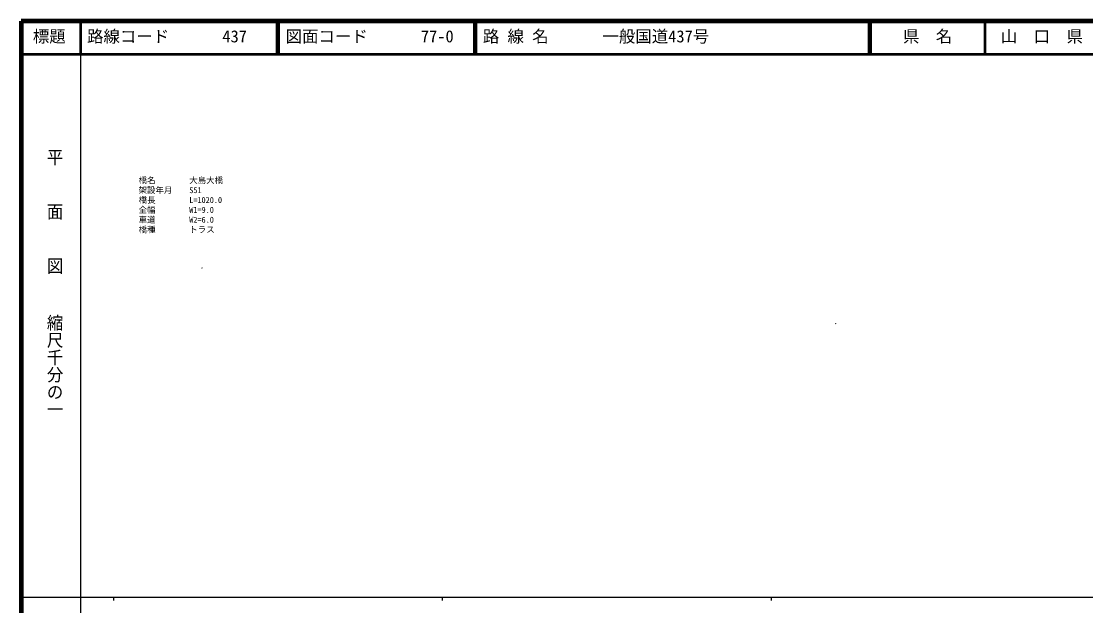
# Model space of a CAD drawing. Units: millimetres on the paper, with parts at other scales. Extents: x 40 to 680, y 20 to 380.
# Drawn here: x 40 to 363.7, y 202.4 to 380 of the extents above; entities that cross this region are included whole.
import ezdxf
from ezdxf.enums import TextEntityAlignment as Align

# ---------------------------------------------------------------- set-up
doc = ezdxf.new("R2010")
doc.units = ezdxf.units.MM
for name, color, linetype, lineweight in [('M-BMK-HTXT', 7, 'Continuous', 13), ('M-TTL', 2, 'Continuous', 140), ('M-TTL-BAND', 7, 'Continuous', 25), ('M-TTL-LINE', 7, 'Continuous', 50)]:
    doc.layers.add(name, color=color, linetype=linetype, lineweight=lineweight)
doc.layers.add('M-STR-STR3', color=7, linetype='Continuous')
doc.layers.add('M-TTL-TXT', color=7, linetype='Continuous')
doc.styles.add('@ＭＳ ゴシック', font='')
doc.styles.add('ＭＳ ゴシック', font='')
doc.styles.get('@ＭＳ ゴシック').set_extended_font_data('@MS Gothic')
doc.styles.get('ＭＳ ゴシック').set_extended_font_data('MS Gothic')

msp = doc.modelspace()

# ---------------------------------------------------------------- linework, layer by layer
at = {"layer": 'M-BMK-HTXT'}
for centre, radius in [((94.945, 305.005), 0.0313), ((94.945, 305.005), 0.025), ((94.945, 305.005), 0.0188), ((94.945, 305.005), 0.0125), ((94.945, 305.005), 0.0063), ((287.673, 288.143), 0.0313), ((287.673, 288.143), 0.025), ((287.673, 288.143), 0.0188), ((287.673, 288.143), 0.0125), ((287.673, 288.143), 0.0063)]:
    msp.add_circle(centre, radius, dxfattribs=at)
at = {"layer": 'M-TTL'}
for p, q in [((40, 380), (40, 20)), ((680, 380), (40, 380))]:
    msp.add_line(p, q, dxfattribs=at)
at = {"layer": 'M-TTL-BAND'}
for p, q in [((58, 370), (58, 20)), ((40, 205), (579, 205)), ((68, 205), (68, 204)), ((168, 205), (168, 204)), ((268, 205), (268, 204))]:
    msp.add_line(p, q, dxfattribs=at)
at = {"layer": 'M-TTL-LINE'}
for p, q in [((58, 380), (58, 370)), ((117.75, 380), (117.75, 370)), ((118.25, 380), (118.25, 370)), ((177.75, 380), (177.75, 370)), ((178.25, 380), (178.25, 370)), ((297.75, 380), (297.75, 370)), ((298.25, 380), (298.25, 370)), ((333, 380), (333, 370)), ((40, 370), (680, 370))]:
    msp.add_line(p, q, dxfattribs=at)

# ---------------------------------------------------------------- texts
at = {"layer": 'M-STR-STR3', "style": 'ＭＳ ゴシック'}
for s, p in [('橋名\u3000\u3000\u3000\u3000大島大橋', (75.687, 330.225)), ('架設年月\u3000\u3000S51', (75.687, 327.225)), ('橋長\u3000\u3000\u3000\u3000L=1020.0', (75.687, 324.225)), ('全幅\u3000\u3000\u3000\u3000W1=9.0', (75.687, 321.225)), ('車道\u3000\u3000\u3000\u3000W2=6.0', (75.687, 318.225)), ('橋種\u3000\u3000\u3000\u3000トラス', (75.687, 315.225))]:
    msp.add_text(s, height=1.833, dxfattribs=at).set_placement(p, align=Align.BOTTOM_LEFT)
at = {"layer": 'M-TTL-BAND', "style": '@ＭＳ ゴシック'}
for s, width, p in [('平\u3000\u3000面\u3000\u3000図', 1.1, (47.277, 341.475)), ('縮尺千分の一', 1.05, (47.277, 291.03))]:
    msp.add_text(s, height=3.666, rotation=270, dxfattribs=dict(at, width=width)).set_placement(p, align=Align.BOTTOM_LEFT)
at = {"layer": 'M-TTL-TXT', "style": 'ＭＳ ゴシック'}
for s, p in [('標題', (43.5, 372.5)), ('路線コード', (60, 372.5)), ('437', (101.142, 372.5)), ('図面コード', (120.38, 372.5)), ('77-0', (161.521, 372.5)), ('路 線 名', (180.38, 372.5)), ('一般国道437号', (216.734, 372.5)), ('県\u3000名', (308.125, 372.5)), ('山\u3000口\u3000県', (337.875, 372.5))]:
    msp.add_text(s, height=3.666, dxfattribs=at).set_placement(p, align=Align.BOTTOM_LEFT)

doc.saveas('drawing.dxf')
